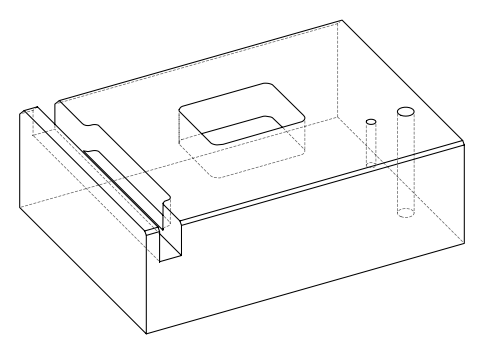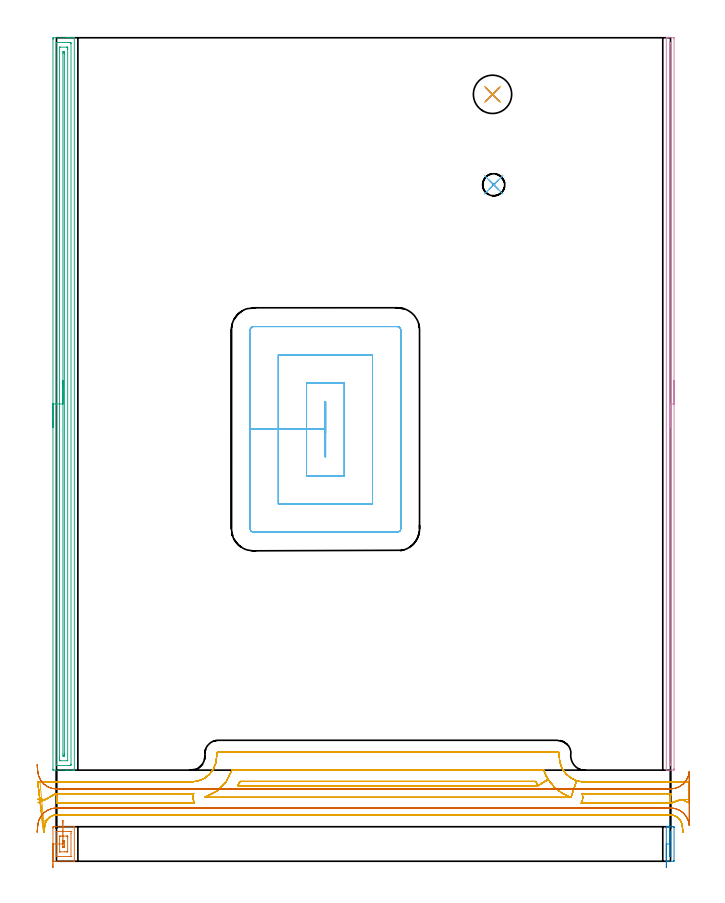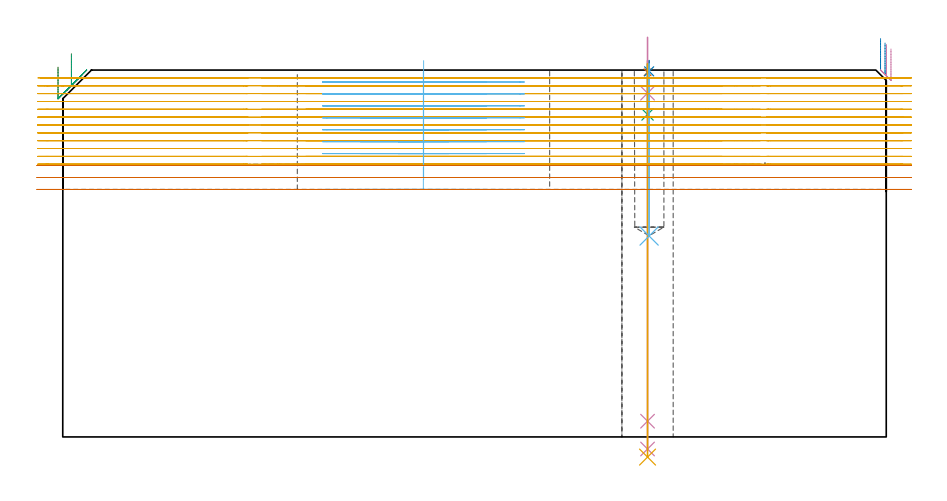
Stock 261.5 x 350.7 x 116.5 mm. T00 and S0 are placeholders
(PLAN: 13 operations, 7 tool changes, 73.5 min)
(1 SPOT_DRILL | STEP1HOLE | NXT0321_9005460120000 | 0.03 min | 3 mm3)
(2 SPOT_DRILL_1 | STEP1POCKET | NXT0321_9005460120000 | 0.03 min | 1 mm3)
(3 DRILL_BLIND_HOLE_INTO_CENTER | STEP1HOLE | UGT0301_209 | 0.07 min | 840 mm3)
(4 GUN_DRILL_THROUGH_HOLE | STEP1HOLE | UGT0307_007 | 0.63 min | 8275 mm3)
(5 DRILL_TO_ENLARGE_THROUGH_HOLE | STEP1HOLE | UGT0301_287 | 0.5 min | 15153 mm3)
(6 DRILL_BLIND_HOLE_INTO_CENTER_1 | STEP1POCKET | UGT0301_209 | 0.22 min | 3512 mm3)
(7 AREA_MILL | FG_CHAMFER_SURFACE | UGT0205_001 | 0.65 min | 839 mm3)
(8 AREA_MILL_1 | FG_CHAMFER_SURFACE_1 | UGT0205_001 | 0.38 min | 93 mm3)
(9 AREA_MILL_2 | FG_CHAMFER_SURFACE_2 | UGT0205_001 | 10.16 min | 13146 mm3)
(10 AREA_MILL_3 | FG_CHAMFER_SURFACE_3 | UGT0205_001 | 5.13 min | 1707 mm3)
(11 MILL_OPEN_POCKET | POCKET_OPEN | NXT0201_013 | Follow Part, ap 2.5, ae 75% | 36.96 min | 247210 mm3)
(12 MILL_RECTANGULAR_POCKET | POCKET_RECTANGULAR_STRAIGHT | NXT0201_012 | Follow Part, ap 4, ae 75% | 15.07 min | 311381 mm3)
(13 MILL_RECTANGULAR_SLOT | SLOT_RECTANGULAR | NXT0201_012 | Follow Part, ap 4, ae 75% | 3.65 min | 50408 mm3)
(TOOL NXT0321_9005460120000 | NC Spot Drill, 142deg, 12mm, Carbide, Uncoated | D12 PA142 FL30 Z2)
(TOOL UGT0301_209 | Twist Drill 9.4 mm | D9.4 PA118 FL78 Z2)
(TOOL UGT0307_007 | Gun Drill 10 mm | D10 PA130 FL24 Z1)
(TOOL UGT0301_287 | Twist Drill 16.3 mm | D16.3 PA118 FL125 Z2)
(TOOL UGT0205_001 | Chamfer Mill 20 x 3 x 45 deg. | D20 FL50 Z2)
(TOOL NXT0201_013 | ENDMILL 10mm | D10 FL30 Z4)
(TOOL NXT0201_012 | ENDMILL 16mm [2P460-1600-NA 1630] | D16 FL38 Z6)
(OP 1 SPOT_DRILL)
G17 G21 G94 G90
T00 M6
G54
G17 G0 G90 X185.7 Y326.6 S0 M3
G43 Z126.5 H0
G94 G81 G98 Z115.798 F250. R119.5
G80
M5
M2
(OP 2 SPOT_DRILL_1)
G17 G21 G94 G90
T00 M6
G54
G17 G0 G90 X186.2 Y288.1 S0 M3
G43 Z126.5 H0
G94 G81 G98 Z116.095 F250. R119.5
G80
M5
M2
(OP 3 DRILL_BLIND_HOLE_INTO_CENTER)
G17 G21 G94 G90
T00 M6
G54
G17 G0 G90 X185.7 Y326.6 S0 M3
G43 Z126.5 H0
G94 G81 G98 Z102.4 F250. R118.5
G80
M5
M2
(OP 4 GUN_DRILL_THROUGH_HOLE)
G17 G21 G94 G90
T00 M6
G54
G17 G0 G90 X185.7 Y326.6 M8
G43 Z126.891 H0
S716 M3
G94 G1 Z109.168 F125. M26
G4 X.084
Z5. F250.
G4 X.084
Z-3.832 F125.
G4 X.084
M5
M9
G0 Z126.891
M2
(OP 5 DRILL_TO_ENLARGE_THROUGH_HOLE)
G17 G21 G94 G90
T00 M6
G54
G17 G0 G90 X185.7 Y326.6 S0 M3
G43 Z126.5 H0
G94 G73 G98 Z-6.397 F250. Q15.362 R118.5
G80
M5
M2
(OP 6 DRILL_BLIND_HOLE_INTO_CENTER_1)
G17 G21 G94 G90
T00 M6
G54
G17 G0 G90 X186.2 Y288.1 S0 M3
G43 Z126.5 H0
G94 G81 G98 Z63.8 F250. R118.5
G80
M5
M2
(OP 7 AREA_MILL)
G17 G21 G94 G90
T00 M6
G54
G17 G0 G90 X-1.5 Y-2.65 S1061 M3
G43 Z126.5 H0
Z117.4
G94 G1 Y-2.612 Z116.528 F250.
Y-2.498 Z115.663
Y-2.309 Z114.812
Y-2.047 Z113.98
Y-1.713 Z113.174
Y-1.31 Z112.4
Y-0.842 Z111.664
Y-0.31 Z110.972
Y0.279 Z110.329
Y0.922 Z109.74
Y1.614 Z109.208
Y2.35 Z108.74
Y3.124 Z108.337
Y3.93 Z108.003
Y4.762 Z107.741
Y5.614 Z107.552
Y6.478 Z107.438
Y7.35 Z107.4
Y14.014
X-1.497 Y14.346 Z107.403
X-1.49 Y14.695 Z107.404
X-1.307 Y14.698 Z107.588
X-0.949 Y14.699 Z107.946
X-0.229 Y14.7 Z108.671
X7.493 Z116.391
X7.514 Y14.698 Z116.412
X7.594 Y14.69 Z116.492
X7.6 Y14.346 Z116.5
Y0.354
X7.594 Y0.01 Z116.492
X7.513 Y0. Z116.412
X-0.229 Z108.671
X-0.949 Z107.946
X-1.188 Z107.707
X-1.481 Y0.003 Z107.414
X-1.491 Y0.01 Z107.404
X-1.497 Y0.02 Z107.397
X-1.5 Y0.354 Z107.4
Y7.35
X-0.086 Z108.814
X-0.085 Y12.622 Z108.815
X-0.083 Y12.647 Z108.817
X-0.079 Y12.689 Z108.821
X0.829 Y12.7 Z109.729
X5.271 Z114.171
X6.06 Y12.696 Z114.96
X6.16 Y12.69 Z115.06
X6.18 Y12.597 Z115.08
X6.182 Y12.575 Z115.082
X6.186 Y11.722 Z115.086
X6.185 Y2.078 Z115.085
X6.183 Y2.053 Z115.083
X6.179 Y2.011 Z115.079
X5.271 Y2. Z114.171
X0.829 Z109.729
X0.04 Y2.004 Z108.94
X-0.06 Y2.01 Z108.84
X-0.08 Y2.103 Z108.82
X-0.082 Y2.125 Z108.818
X-0.086 Y2.978 Z108.814
Y7.35
X1.328 Z110.228
X1.329 Y10.484 Z110.229
Y10.585
X1.332 Y10.653 Z110.232
X1.335 Y10.685 Z110.235
X1.349 Y10.69 Z110.249
X1.717 Y10.698 Z110.617
X1.868 Y10.7 Z110.768
X2.756 Z111.656
X4.383 Z113.283
X4.534 Y10.699 Z113.434
X4.729 Y10.69 Z113.629
X4.765 Y10.684 Z113.665
X4.769 Y10.662 Z113.669
X4.771 Y10.634 Z113.671
Y10.466
X4.772 Y9.974 Z113.672
X4.771 Y4.217 Z113.671
Y4.115
X4.768 Y4.047 Z113.668
X4.765 Y4.015 Z113.665
X4.751 Y4.01 Z113.651
X4.383 Y4.002 Z113.283
X4.232 Y4. Z113.132
X3.344 Z112.244
X1.717 Z110.617
X1.566 Y4.001 Z110.466
X1.371 Y4.01 Z110.271
X1.334 Y4.016 Z110.234
X1.331 Y4.038 Z110.231
X1.329 Y4.066 Z110.229
X1.328 Y7.35 Z110.228
X2.743 Z111.643
Y8.09
Y8.225
X2.744 Y8.527 Z111.644
X2.747 Y8.677 Z111.647
X2.75 Y8.689 Z111.65
X2.754 Y8.693 Z111.654
X2.774 Y8.697 Z111.674
X2.808 Y8.699 Z111.708
X3.012 Z111.912
X3.277 Y8.694 Z112.177
X3.334 Y8.69 Z112.234
X3.351 Y8.686 Z112.251
X3.353 Y8.663 Z112.253
X3.355 Y8.603 Z112.255
X3.357 Y8.36 Z112.257
Y8.225
Y6.61
Y6.476
X3.356 Y6.173 Z112.256
X3.353 Y6.023 Z112.253
X3.35 Y6.011 Z112.25
X3.346 Y6.007 Z112.246
X3.326 Y6.003 Z112.226
X3.292 Y6.001 Z112.192
X3.088 Z111.988
X2.823 Y6.006 Z111.723
X2.766 Y6.01 Z111.666
X2.749 Y6.014 Z111.649
X2.747 Y6.037 Z111.647
X2.745 Y6.097 Z111.645
X2.743 Y6.34 Z111.643
Y6.476
Y7.35
Y8.222 Z111.681
Y9.086 Z111.795
Y9.938 Z111.983
Y10.77 Z112.246
Y11.576 Z112.58
Y12.35 Z112.982
Y13.086 Z113.451
Y13.778 Z113.982
Y14.421 Z114.572
Y15.01 Z115.215
Y15.542 Z115.907
Y16.01 Z116.643
Y16.413 Z117.416
Y16.747 Z118.222
Y17.009 Z119.054
Y17.198 Z119.906
Y17.312 Z120.771
Y17.35 Z121.643
G0 Z126.5
M5
M2
(OP 8 AREA_MILL_1)
G17 G21 G94 G90
T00 M6
G54
G17 G0 G90 X259.7 Y-2.65 S1061 M3
G43 Z126.5 H0
G94 G1 Y-2.612 Z125.628 F250.
Y-2.498 Z124.763
Y-2.309 Z123.912
Y-2.047 Z123.08
Y-1.713 Z122.274
Y-1.31 Z121.5
Y-0.842 Z120.764
Y-0.31 Z120.072
Y0.279 Z119.429
Y0.922 Z118.839
Y1.614 Z118.308
Y2.35 Z117.84
Y3.124 Z117.437
Y3.93 Z117.103
Y4.762 Z116.841
Y5.614 Z116.652
Y6.478 Z116.538
Y7.35 Z116.5
Y14.346
X259.706 Y14.69 Z116.492
X259.975 Y14.7 Z116.223
X260.747 Z115.452
X262.494 Z113.705
X262.66 Y14.698 Z113.539
X262.993 Y14.693 Z113.207
X262.998 Y14.515 Z113.202
X263. Y14.346 Z113.2
Y0.354
X262.998 Y0.185 Z113.202
X262.993 Y0.007 Z113.207
X262.66 Y0. Z113.539
X259.975 Y0.001 Z116.224
X259.706 Y0.01 Z116.492
X259.7 Y0.354 Z116.5
Y7.35
X261.114 Z115.086
Y12.396
X261.115 Y12.597 Z115.085
X261.116 Y12.656 Z115.084
X261.118 Y12.684 Z115.082
X261.12 Y12.69 Z115.08
X261.145 Y12.694 Z115.055
X261.247 Y12.699 Z114.953
X261.299 Y12.7 Z114.901
X261.35 Z114.85
X261.453 Y12.698 Z114.747
X261.521 Y12.695 Z114.679
X261.572 Y12.69 Z114.628
X261.579 Y12.673 Z114.621
X261.582 Y12.597 Z114.618
X261.584 Y12.396 Z114.616
X261.586 Y11.924 Z114.614
Y2.103
X261.585 Y2.044 Z114.615
X261.582 Y2.016 Z114.618
X261.58 Y2.01 Z114.62
X261.555 Y2.006 Z114.645
X261.453 Y2.001 Z114.747
X261.401 Y2. Z114.799
X261.35 Z114.85
X261.247 Y2.002 Z114.953
X261.179 Y2.005 Z115.021
X261.128 Y2.01 Z115.072
X261.121 Y2.027 Z115.079
X261.119 Y2.103 Z115.081
X261.115 Y2.575 Z115.085
X261.114 Y2.776 Z115.086
Y7.35
Y8.222 Z115.124
Y9.087 Z115.238
Y9.938 Z115.426
Y10.77 Z115.689
Y11.576 Z116.023
Y12.35 Z116.426
Y13.086 Z116.894
Y13.778 Z117.425
Y14.421 Z118.015
Y15.01 Z118.658
Y15.542 Z119.35
Y16.01 Z120.086
Y16.413 Z120.86
Y16.747 Z121.666
Y17.009 Z122.498
Y17.198 Z123.349
Y17.312 Z124.214
Y17.35 Z125.086
G0 Z126.5
M5
M2
(OP 9 AREA_MILL_2)
G17 G21 G94 G90
T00 M6
G54
G17 G0 G90 X-1.5 Y184.75 S1061 M3
G43 Z126.5 H0
Z117.4
G94 G1 Y184.788 Z116.528 F250.
Y184.902 Z115.664
Y185.091 Z114.812
Y185.353 Z113.98
Y185.687 Z113.174
Y186.09 Z112.4
Y186.559 Z111.664
Y187.09 Z110.972
Y187.679 Z110.329
Y188.322 Z109.74
Y189.014 Z109.208
Y189.75 Z108.74
Y190.524 Z108.337
Y191.33 Z108.003
Y192.162 Z107.741
Y193.014 Z107.552
Y193.878 Z107.438
Y194.75 Z107.4
Y350.09
X-1.497 Y350.432 Z107.402
X-1.492 Y350.69 Z107.406
X-1.23 Y350.7 Z107.667
X4.383 Z113.277
X4.946 Z113.843
X5.271 Z114.168
X5.835 Z114.731
X6.16 Z115.055
X6.81 Z115.71
X7.197 Z116.096
X7.562 Y350.694 Z116.454
X7.597 Y350.69 Z116.488
X7.6 Y350.536 Z116.5
Y38.963
X7.597 Y38.81 Z116.488
X7.562 Y38.806 Z116.454
X7.197 Y38.8 Z116.096
X6.81 Z115.71
X6.16 Z115.055
X4.946 Z113.843
X4.383 Z113.277
X-1.231 Z107.666
X-1.492 Y38.81 Z107.406
X-1.499 Y39.07 Z107.399
Y39.092
X-1.5 Y194.75 Z107.4
X-0.086 Z108.814
X-0.085 Y348.305 Z108.815
Y348.329
X-0.06 Y348.69 Z108.84
X0.436 Y348.699 Z109.336
X5.271 Y348.7 Z114.171
X5.768 Y348.699 Z114.668
X6.16 Y348.69 Z115.06
X6.184 Y348.305 Z115.084
X6.185 Y348.279 Z115.085
Y41.195
Y41.171
X6.16 Y40.81 Z115.06
X5.664 Y40.801 Z114.564
X0.829 Y40.8 Z109.729
X0.332 Y40.801 Z109.232
X-0.06 Y40.81 Z108.84
X-0.084 Y41.195 Z108.816
X-0.085 Y41.221 Z108.815
X-0.086 Y194.75 Z108.814
X1.328 Z110.228
X1.329 Y346.519 Z110.229
Y346.617
X1.332 Y346.665 Z110.232
X1.335 Y346.682 Z110.235
X1.358 Y346.69 Z110.258
X1.538 Y346.699 Z110.438
X4.383 Y346.7 Z113.283
X4.563 Y346.698 Z113.463
X4.683 Y346.694 Z113.583
X4.765 Y346.687 Z113.665
X4.767 Y346.649 Z113.667
X4.77 Y346.519 Z113.67
X4.771 Y346.129 Z113.671
X4.772 Y345.626 Z113.672
X4.771 Y42.981 Z113.671
Y42.883
X4.768 Y42.835 Z113.668
X4.765 Y42.818 Z113.665
X4.742 Y42.81 Z113.642
X4.561 Y42.801 Z113.461
X1.717 Y42.8 Z110.617
X1.537 Y42.802 Z110.437
X1.417 Y42.806 Z110.317
X1.335 Y42.813 Z110.235
X1.332 Y42.851 Z110.232
X1.33 Y42.981 Z110.23
X1.329 Y43.371 Z110.229
X1.328 Y43.874 Z110.228
Y194.75
X2.743 Z111.643
Y343.979
X2.747 Y344.591 Z111.647
X2.75 Y344.689 Z111.65
X2.845 Y344.692 Z111.745
X3.05 Y344.695 Z111.95
X3.255 Y344.692 Z112.155
X3.35 Y344.689 Z112.25
X3.357 Y343.841 Z112.257
Y45.659
X3.355 Y45.042 Z112.255
X3.354 Y44.907 Z112.254
X3.35 Y44.811 Z112.25
X3.255 Y44.808 Z112.155
X3.05 Y44.805 Z111.95
X2.845 Y44.808 Z111.745
X2.75 Y44.811 Z111.65
X2.743 Y45.659 Z111.643
Y194.75
Y195.622 Z111.681
Y196.487 Z111.795
Y197.338 Z111.983
Y198.17 Z112.246
Y198.976 Z112.58
Y199.75 Z112.982
Y200.486 Z113.451
Y201.178 Z113.982
Y201.821 Z114.572
Y202.41 Z115.215
Y202.942 Z115.907
Y203.41 Z116.643
Y203.813 Z117.416
Y204.147 Z118.222
Y204.409 Z119.054
Y204.598 Z119.906
Y204.712 Z120.771
Y204.75 Z121.643
G0 Z126.5
M5
M2
(OP 10 AREA_MILL_3)
G17 G21 G94 G90
T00 M6
G54
G17 G0 G90 X263. Y204.75 S1061 M3
G43 Z126.5 H0
Z123.2
G94 G1 Y204.712 Z122.328 F250.
Y204.598 Z121.463
Y204.409 Z120.612
Y204.147 Z119.78
Y203.813 Z118.974
Y203.41 Z118.2
Y202.941 Z117.464
Y202.41 Z116.772
Y201.821 Z116.129
Y201.178 Z115.54
Y200.486 Z115.008
Y199.75 Z114.54
Y198.976 Z114.137
Y198.17 Z113.803
Y197.338 Z113.541
Y196.486 Z113.352
Y195.622 Z113.238
Y194.75 Z113.2
Y39.41
X262.998 Y39.136 Z113.202
X262.992 Y38.803 Z113.206
X262.979 Y38.8 Z113.218
X260.913 Z115.281
X259.949 Z116.251
X259.823 Y38.802 Z116.369
X259.702 Y38.81 Z116.488
X259.7 Y38.963 Z116.5
Y350.537
X259.703 Y350.69 Z116.488
X259.823 Y350.698 Z116.369
X259.949 Y350.7 Z116.251
X260.274 Z115.925
X260.913 Z115.281
X262.979 Z113.218
X262.992 Y350.697 Z113.206
X263. Y350.363 Z113.2
Y194.75
X261.586 Z114.614
Y41.401
X261.585 Y41.195 Z114.615
X261.583 Y41.091 Z114.617
X261.577 Y40.81 Z114.623
X261.297 Y40.803 Z114.903
X261.16 Y40.807 Z115.04
X261.134 Y40.81 Z115.066
X261.121 Y40.82 Z115.079
X261.119 Y40.849 Z115.081
X261.116 Y40.988 Z115.084
X261.115 Y41.195 Z115.085
X261.114 Y41.677 Z115.086
X261.115 Y348.305 Z115.085
X261.117 Y348.546 Z115.083
X261.12 Y348.665 Z115.08
X261.121 Y348.688 Z115.079
X261.131 Y348.692 Z115.069
X261.157 Y348.695 Z115.043
X261.401 Y348.699 Z114.799
X261.54 Y348.693 Z114.66
X261.566 Y348.69 Z114.634
X261.579 Y348.68 Z114.621
X261.581 Y348.65 Z114.619
X261.584 Y348.512 Z114.616
X261.586 Y348.305 Z114.614
Y348.099
Y194.75
Y193.878 Z114.652
Y193.013 Z114.766
Y192.162 Z114.955
Y191.33 Z115.217
Y190.524 Z115.551
Y189.75 Z115.954
Y189.014 Z116.423
Y188.322 Z116.954
Y187.679 Z117.543
Y187.09 Z118.186
Y186.558 Z118.878
Y186.09 Z119.614
Y185.687 Z120.388
Y185.353 Z121.194
Y185.091 Z122.026
Y184.902 Z122.878
Y184.788 Z123.743
Y184.75 Z124.614
G0 Z126.5
M5
M2
(OP 11 MILL_OPEN_POCKET)
G17 G21 G94 G90
T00 M6
G54
G17 G0 G90 X-7.75 Y24.956 S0 M3
G43 Z126.5 H0
Z114.008
G94 G1 X-5. Y26.156 F250.
G2 X-4.6 Y26.323 R12.5 F500.
G1 X-0.257 Y28.8
X57.5
G3 X58.425 Y28.827 R15.7
X58.822 Y24.7 R5.
G1 X0.129
G3 X-0.257 Y28.8 R5.
G1 X-4.6 Y26.323
G2 X-5. Y26.365 R7.5
G1 X-7.974 Y26.757 F250.
G0 Z126.5
X269.5 Y26.3
Z114.008
G1 X266.5
X266.157 F500.
X261.42 Y24.7
X223.478
G3 X223.875 Y28.827 R5.
X224.8 Y28.8 R15.7
G1 X261.827
G3 X261.42 Y24.7 R5.
G1 X266.157 Y26.3
G2 X266.5 Y26.156 R12.5
G1 X269.25 Y24.956 F250.
X269.5 Y33.8
X266.5
X224.8 F500.
G2 X221.477 Y34.329 R10.7
G1 X219.148 Y27.2
G2 X209.368 Y34.851 R18.2
G1 X205.129 Y32.2
X77.171
G3 X78.188 Y34. R23.2
G1 X204.112
G3 X205.129 Y32.2 R23.2
G1 X209.368 Y34.851
G2 X207.451 Y39. R18.2
G1 X74.849
G2 X63.152 Y27.2 R18.2
G1 X219.148
X221.477 Y34.329
G2 X214.1 Y44.5 R10.7
G1 Y45.8
G3 X213.4 Y46.5 R0.7
G1 X68.9
G3 X68.2 Y45.8 R0.7
G1 Y44.5
G2 X57.5 Y33.8 R10.7
G1 X-4.018
X-7.018 F250.
X-5.41 Y16.874
X-3.019 Y18.686
G2 X0. Y19.7 R5. F500.
G1 X261.5
G2 X266.407 Y15.66 R5.
G1 X266.983 Y12.715 F250.
G0 Z126.5
X-7.75 Y24.956
Z111.517
G1 X-5. Y26.156
G2 X-4.657 Y26.3 R12.5 F500.
G1 X-0.327 Y28.8
X57.5
G3 X58.425 Y28.827 R15.7
X58.822 Y24.7 R5.
G1 X0.08
G3 X-0.327 Y28.8 R5.
G1 X-4.657 Y26.3
X-5.
X-8. Y26.308 F250.
G0 Z126.5
X269.5 Y26.3
Z111.517
G1 X266.5
X266.157 F500.
X261.42 Y24.7
X223.478
G3 X223.875 Y28.827 R5.
X224.8 Y28.8 R15.7
G1 X261.827
G3 X261.42 Y24.7 R5.
G1 X266.157 Y26.3
G2 X266.5 Y26.156 R12.5
G1 X269.25 Y24.956 F250.
X269.5 Y33.8
X266.5
X224.8 F500.
G2 X221.477 Y34.329 R10.7
G1 X219.148 Y27.2
G2 X209.368 Y34.851 R18.2
G1 X205.129 Y32.2
X77.171
G3 X78.188 Y34. R23.2
G1 X204.112
G3 X205.129 Y32.2 R23.2
G1 X209.368 Y34.851
G2 X207.451 Y39. R18.2
G1 X74.849
G2 X63.152 Y27.2 R18.2
G1 X219.148
X221.477 Y34.329
G2 X214.1 Y44.5 R10.7
G1 Y45.8
G3 X213.4 Y46.5 R0.7
G1 X68.9
G3 X68.2 Y45.8 R0.7
G1 Y44.5
G2 X57.5 Y33.8 R10.7
G1 X-4.981
X-7.981 F250.
X-5.828 Y14.88
X-4.206 Y17.404
G2 X0. Y19.7 R5. F500.
G1 X261.5
G2 X266.47 Y15.247 R5.
G1 X266.798 Y12.265 F250.
G0 Z126.5
X-7.75 Y24.956
Z109.025
G1 X-5. Y26.156
G2 X-4.657 Y26.3 R12.5 F500.
G1 X-0.327 Y28.8
X57.5
G3 X58.425 Y28.827 R15.7
X58.822 Y24.7 R5.
G1 X0.08
G3 X-0.327 Y28.8 R5.
G1 X-4.657 Y26.3
X-5.
X-8. F250.
G0 Z126.5
X269.5
Z109.025
G1 X266.5
X266.157 F500.
X261.42 Y24.7
X223.478
G3 X223.875 Y28.827 R5.
X224.8 Y28.8 R15.7
G1 X261.827
G3 X261.42 Y24.7 R5.
G1 X266.157 Y26.3
G2 X266.5 Y26.156 R12.5
G1 X269.25 Y24.956 F250.
X269.5 Y33.8
X266.5
X224.8 F500.
G2 X221.477 Y34.329 R10.7
G1 X219.148 Y27.2
G2 X209.368 Y34.851 R18.2
G1 X205.129 Y32.2
X77.171
G3 X78.188 Y34. R23.2
G1 X204.112
G3 X205.129 Y32.2 R23.2
G1 X209.368 Y34.851
G2 X207.451 Y39. R18.2
G1 X74.849
G2 X63.152 Y27.2 R18.2
G1 X219.148
X221.477 Y34.329
G2 X214.1 Y44.5 R10.7
G1 Y45.8
G3 X213.4 Y46.5 R0.7
G1 X68.9
G3 X68.2 Y45.8 R0.7
G1 Y44.5
G2 X57.5 Y33.8 R10.7
G1 X-5.
X-8. F250.
X-5.653 Y13.272
X-4.787 Y16.144
G2 X0. Y19.7 R5. F500.
G1 X261.5
G2 X266.47 Y15.247 R5.
G1 X266.798 Y12.265 F250.
G0 Z126.5
X-7.75 Y24.956
Z106.533
G1 X-5. Y26.156
G2 X-4.657 Y26.3 R12.5 F500.
G1 X-0.327 Y28.8
X57.5
G3 X58.425 Y28.827 R15.7
X58.822 Y24.7 R5.
G1 X0.08
G3 X-0.327 Y28.8 R5.
G1 X-4.657 Y26.3
X-5.
X-8. F250.
G0 Z126.5
X269.5
Z106.533
G1 X266.5
X266.157 F500.
X261.42 Y24.7
X223.478
G3 X223.875 Y28.827 R5.
X224.8 Y28.8 R15.7
G1 X261.827
G3 X261.42 Y24.7 R5.
G1 X266.157 Y26.3
G2 X266.5 Y26.156 R12.5
G1 X269.25 Y24.956 F250.
X269.5 Y33.8
X266.5
X224.8 F500.
G2 X221.477 Y34.329 R10.7
G1 X219.148 Y27.2
G2 X209.368 Y34.851 R18.2
G1 X205.129 Y32.2
X77.171
G3 X78.188 Y34. R23.2
G1 X204.112
G3 X205.129 Y32.2 R23.2
G1 X209.368 Y34.851
G2 X207.451 Y39. R18.2
G1 X74.849
G2 X63.152 Y27.2 R18.2
G1 X219.148
X221.477 Y34.329
G2 X214.1 Y44.5 R10.7
G1 Y45.8
G3 X213.4 Y46.5 R0.7
G1 X68.9
G3 X68.2 Y45.8 R0.7
G1 Y44.5
G2 X57.5 Y33.8 R10.7
G1 X-5.
X-8. F250.
X-5.298 Y12.265
X-4.97 Y15.247
G2 X0. Y19.7 R5. F500.
G1 X261.5
G2 X266.47 Y15.247 R5.
G1 X266.798 Y12.265 F250.
G0 Z126.5
X-7.75 Y24.956
Z104.042
G1 X-5. Y26.156
G2 X-4.657 Y26.3 R12.5 F500.
G1 X-0.327 Y28.8
X57.5
G3 X58.425 Y28.827 R15.7
X58.822 Y24.7 R5.
G1 X0.08
G3 X-0.327 Y28.8 R5.
G1 X-4.657 Y26.3
X-5.
X-8. F250.
G0 Z126.5
X269.5
Z104.042
G1 X266.5
X266.157 F500.
X261.42 Y24.7
X223.478
G3 X223.875 Y28.827 R5.
X224.8 Y28.8 R15.7
G1 X261.827
G3 X261.42 Y24.7 R5.
G1 X266.157 Y26.3
G2 X266.5 Y26.156 R12.5
G1 X269.25 Y24.956 F250.
X269.5 Y33.8
X266.5
X224.8 F500.
G2 X221.477 Y34.329 R10.7
G1 X219.148 Y27.2
G2 X209.368 Y34.851 R18.2
G1 X205.129 Y32.2
X77.171
G3 X78.188 Y34. R23.2
G1 X204.112
G3 X205.129 Y32.2 R23.2
G1 X209.368 Y34.851
G2 X207.451 Y39. R18.2
G1 X74.849
G2 X63.152 Y27.2 R18.2
G1 X219.148
X221.477 Y34.329
G2 X214.1 Y44.5 R10.7
G1 Y45.8
G3 X213.4 Y46.5 R0.7
G1 X68.9
G3 X68.2 Y45.8 R0.7
G1 Y44.5
G2 X57.5 Y33.8 R10.7
G1 X-5.
X-8. F250.
X-5.298 Y12.265
X-4.97 Y15.247
G2 X0. Y19.7 R5. F500.
G1 X261.5
G2 X266.47 Y15.247 R5.
G1 X266.798 Y12.265 F250.
G0 Z126.5
X-7.75 Y24.956
Z101.55
G1 X-5. Y26.156
G2 X-4.657 Y26.3 R12.5 F500.
G1 X-0.327 Y28.8
X57.5
G3 X58.425 Y28.827 R15.7
X58.822 Y24.7 R5.
G1 X0.08
G3 X-0.327 Y28.8 R5.
G1 X-4.657 Y26.3
X-5.
X-8. F250.
G0 Z126.5
X269.5
Z101.55
G1 X266.5
X266.157 F500.
X261.42 Y24.7
X223.478
G3 X223.875 Y28.827 R5.
X224.8 Y28.8 R15.7
G1 X261.827
G3 X261.42 Y24.7 R5.
G1 X266.157 Y26.3
G2 X266.5 Y26.156 R12.5
G1 X269.25 Y24.956 F250.
X269.5 Y33.8
X266.5
X224.8 F500.
G2 X221.477 Y34.329 R10.7
G1 X219.148 Y27.2
G2 X209.368 Y34.851 R18.2
G1 X205.129 Y32.2
X77.171
G3 X78.188 Y34. R23.2
G1 X204.112
G3 X205.129 Y32.2 R23.2
G1 X209.368 Y34.851
G2 X207.451 Y39. R18.2
G1 X74.849
G2 X63.152 Y27.2 R18.2
G1 X219.148
X221.477 Y34.329
G2 X214.1 Y44.5 R10.7
G1 Y45.8
G3 X213.4 Y46.5 R0.7
G1 X68.9
G3 X68.2 Y45.8 R0.7
G1 Y44.5
G2 X57.5 Y33.8 R10.7
G1 X-5.
X-8. F250.
X-5.298 Y12.265
X-4.97 Y15.247
G2 X0. Y19.7 R5. F500.
G1 X261.5
G2 X266.47 Y15.247 R5.
G1 X266.798 Y12.265 F250.
G0 Z126.5
X-7.75 Y24.956
Z99.058
G1 X-5. Y26.156
G2 X-4.657 Y26.3 R12.5 F500.
G1 X-0.327 Y28.8
X57.5
G3 X58.425 Y28.827 R15.7
X58.822 Y24.7 R5.
G1 X0.08
G3 X-0.327 Y28.8 R5.
G1 X-4.657 Y26.3
X-5.
X-8. F250.
G0 Z126.5
X269.5
Z99.058
G1 X266.5
X266.157 F500.
X261.42 Y24.7
X223.478
G3 X223.875 Y28.827 R5.
X224.8 Y28.8 R15.7
G1 X261.827
G3 X261.42 Y24.7 R5.
G1 X266.157 Y26.3
G2 X266.5 Y26.156 R12.5
G1 X269.25 Y24.956 F250.
X269.5 Y33.8
X266.5
X224.8 F500.
G2 X221.477 Y34.329 R10.7
G1 X219.148 Y27.2
G2 X209.368 Y34.851 R18.2
G1 X205.129 Y32.2
X77.171
G3 X78.188 Y34. R23.2
G1 X204.112
G3 X205.129 Y32.2 R23.2
G1 X209.368 Y34.851
G2 X207.451 Y39. R18.2
G1 X74.849
G2 X63.152 Y27.2 R18.2
G1 X219.148
X221.477 Y34.329
G2 X214.1 Y44.5 R10.7
G1 Y45.8
G3 X213.4 Y46.5 R0.7
G1 X68.9
G3 X68.2 Y45.8 R0.7
G1 Y44.5
G2 X57.5 Y33.8 R10.7
G1 X-5.
X-8. F250.
X-5.298 Y12.265
X-4.97 Y15.247
G2 X0. Y19.7 R5. F500.
G1 X261.5
G2 X266.47 Y15.247 R5.
G1 X266.798 Y12.265 F250.
G0 Z126.5
X-7.75 Y24.956
Z96.567
G1 X-5. Y26.156
G2 X-4.657 Y26.3 R12.5 F500.
G1 X-0.327 Y28.8
X57.5
G3 X58.425 Y28.827 R15.7
X58.822 Y24.7 R5.
G1 X0.08
G3 X-0.327 Y28.8 R5.
G1 X-4.657 Y26.3
X-5.
X-8. F250.
G0 Z126.5
X269.5
Z96.567
G1 X266.5
X266.157 F500.
X261.42 Y24.7
X223.478
G3 X223.875 Y28.827 R5.
X224.8 Y28.8 R15.7
G1 X261.827
G3 X261.42 Y24.7 R5.
G1 X266.157 Y26.3
G2 X266.5 Y26.156 R12.5
G1 X269.25 Y24.956 F250.
X269.5 Y33.8
X266.5
X224.8 F500.
G2 X221.477 Y34.329 R10.7
G1 X219.148 Y27.2
G2 X209.368 Y34.851 R18.2
G1 X205.129 Y32.2
X77.171
G3 X78.188 Y34. R23.2
G1 X204.112
G3 X205.129 Y32.2 R23.2
G1 X209.368 Y34.851
G2 X207.451 Y39. R18.2
G1 X74.849
G2 X63.152 Y27.2 R18.2
G1 X219.148
X221.477 Y34.329
G2 X214.1 Y44.5 R10.7
G1 Y45.8
G3 X213.4 Y46.5 R0.7
G1 X68.9
G3 X68.2 Y45.8 R0.7
G1 Y44.5
G2 X57.5 Y33.8 R10.7
G1 X-5.
X-8. F250.
X-5.298 Y12.265
X-4.97 Y15.247
G2 X0. Y19.7 R5. F500.
G1 X261.5
G2 X266.47 Y15.247 R5.
G1 X266.798 Y12.265 F250.
G0 Z126.5
X-7.75 Y24.956
Z94.075
G1 X-5. Y26.156
G2 X-4.657 Y26.3 R12.5 F500.
G1 X-0.327 Y28.8
X57.5
G3 X58.425 Y28.827 R15.7
X58.822 Y24.7 R5.
G1 X0.08
G3 X-0.327 Y28.8 R5.
G1 X-4.657 Y26.3
X-5.
X-8. F250.
G0 Z126.5
X269.5
Z94.075
G1 X266.5
X266.157 F500.
X261.42 Y24.7
X223.478
G3 X223.875 Y28.827 R5.
X224.8 Y28.8 R15.7
G1 X261.827
G3 X261.42 Y24.7 R5.
G1 X266.157 Y26.3
G2 X266.5 Y26.156 R12.5
G1 X269.25 Y24.956 F250.
X269.5 Y33.8
X266.5
X224.8 F500.
G2 X221.477 Y34.329 R10.7
G1 X219.148 Y27.2
G2 X209.368 Y34.851 R18.2
G1 X205.129 Y32.2
X77.171
G3 X78.188 Y34. R23.2
G1 X204.112
G3 X205.129 Y32.2 R23.2
G1 X209.368 Y34.851
G2 X207.451 Y39. R18.2
G1 X74.849
G2 X63.152 Y27.2 R18.2
G1 X219.148
X221.477 Y34.329
G2 X214.1 Y44.5 R10.7
G1 Y45.8
G3 X213.4 Y46.5 R0.7
G1 X68.9
G3 X68.2 Y45.8 R0.7
G1 Y44.5
G2 X57.5 Y33.8 R10.7
G1 X-5.
X-8. F250.
X-5.298 Y12.265
X-4.97 Y15.247
G2 X0. Y19.7 R5. F500.
G1 X261.5
G2 X266.47 Y15.247 R5.
G1 X266.798 Y12.265 F250.
G0 Z126.5
X-7.75 Y24.956
Z91.583
G1 X-5. Y26.156
G2 X-4.657 Y26.3 R12.5 F500.
G1 X-0.327 Y28.8
X57.5
G3 X58.425 Y28.827 R15.7
X58.822 Y24.7 R5.
G1 X0.08
G3 X-0.327 Y28.8 R5.
G1 X-4.657 Y26.3
X-5.
X-8. F250.
G0 Z126.5
X269.5
Z91.583
G1 X266.5
X266.157 F500.
X261.42 Y24.7
X223.478
G3 X223.875 Y28.827 R5.
X224.8 Y28.8 R15.7
G1 X261.827
G3 X261.42 Y24.7 R5.
G1 X266.157 Y26.3
G2 X266.5 Y26.156 R12.5
G1 X269.25 Y24.956 F250.
X269.5 Y33.8
X266.5
X224.8 F500.
G2 X221.477 Y34.329 R10.7
G1 X219.148 Y27.2
G2 X209.368 Y34.851 R18.2
G1 X205.129 Y32.2
X77.171
G3 X78.188 Y34. R23.2
G1 X204.112
G3 X205.129 Y32.2 R23.2
G1 X209.368 Y34.851
G2 X207.451 Y39. R18.2
G1 X74.849
G2 X63.152 Y27.2 R18.2
G1 X219.148
X221.477 Y34.329
G2 X214.1 Y44.5 R10.7
G1 Y45.8
G3 X213.4 Y46.5 R0.7
G1 X68.9
G3 X68.2 Y45.8 R0.7
G1 Y44.5
G2 X57.5 Y33.8 R10.7
G1 X-5.
X-8. F250.
X-5.298 Y12.265
X-4.97 Y15.247
G2 X0. Y19.7 R5. F500.
G1 X261.5
G2 X266.47 Y15.247 R5.
G1 X266.798 Y12.265 F250.
G0 Z126.5
X-7.75 Y24.956
Z89.092
G1 X-5. Y26.156
G2 X-4.657 Y26.3 R12.5 F500.
G1 X-0.327 Y28.8
X57.5
G3 X58.425 Y28.827 R15.7
X58.822 Y24.7 R5.
G1 X0.08
G3 X-0.327 Y28.8 R5.
G1 X-4.657 Y26.3
X-5.
X-8. F250.
G0 Z126.5
X269.5
Z89.092
G1 X266.5
X266.157 F500.
X261.42 Y24.7
X223.478
G3 X223.875 Y28.827 R5.
X224.8 Y28.8 R15.7
G1 X261.827
G3 X261.42 Y24.7 R5.
G1 X266.157 Y26.3
G2 X266.5 Y26.156 R12.5
G1 X269.25 Y24.956 F250.
X269.5 Y33.8
X266.5
X224.8 F500.
G2 X221.477 Y34.329 R10.7
G1 X219.148 Y27.2
G2 X209.368 Y34.851 R18.2
G1 X205.129 Y32.2
X77.171
G3 X78.188 Y34. R23.2
G1 X204.112
G3 X205.129 Y32.2 R23.2
G1 X209.368 Y34.851
G2 X207.451 Y39. R18.2
G1 X74.849
G2 X63.152 Y27.2 R18.2
G1 X219.148
X221.477 Y34.329
G2 X214.1 Y44.5 R10.7
G1 Y45.8
G3 X213.4 Y46.5 R0.7
G1 X68.9
G3 X68.2 Y45.8 R0.7
G1 Y44.5
G2 X57.5 Y33.8 R10.7
G1 X-5.
X-8. F250.
X-5.298 Y12.265
X-4.97 Y15.247
G2 X0. Y19.7 R5. F500.
G1 X261.5
G2 X266.47 Y15.247 R5.
G1 X266.798 Y12.265 F250.
G0 Z126.5
X-7.75 Y24.956
Z86.6
G1 X-5. Y26.156
G2 X-4.657 Y26.3 R12.5 F500.
G1 X-0.327 Y28.8
X57.5
G3 X58.425 Y28.827 R15.7
X58.822 Y24.7 R5.
G1 X0.08
G3 X-0.327 Y28.8 R5.
G1 X-4.657 Y26.3
X-5.
X-8. F250.
G0 Z126.5
X269.5
Z86.6
G1 X266.5
X266.157 F500.
X261.42 Y24.7
X223.478
G3 X223.875 Y28.827 R5.
X224.8 Y28.8 R15.7
G1 X261.827
G3 X261.42 Y24.7 R5.
G1 X266.157 Y26.3
G2 X266.5 Y26.156 R12.5
G1 X269.25 Y24.956 F250.
X269.5 Y33.8
X266.5
X224.8 F500.
G2 X221.477 Y34.329 R10.7
G1 X219.148 Y27.2
G2 X209.368 Y34.851 R18.2
G1 X205.129 Y32.2
X77.171
G3 X78.188 Y34. R23.2
G1 X204.112
G3 X205.129 Y32.2 R23.2
G1 X209.368 Y34.851
G2 X207.451 Y39. R18.2
G1 X74.849
G2 X63.152 Y27.2 R18.2
G1 X219.148
X221.477 Y34.329
G2 X214.1 Y44.5 R10.7
G1 Y45.8
G3 X213.4 Y46.5 R0.7
G1 X68.9
G3 X68.2 Y45.8 R0.7
G1 Y44.5
G2 X57.5 Y33.8 R10.7
G1 X-5.
X-8. F250.
X-5.298 Y12.265
X-4.97 Y15.247
G2 X0. Y19.7 R5. F500.
G1 X261.5
G2 X266.47 Y15.247 R5.
G1 X266.798 Y12.265 F250.
G0 Z126.5
M5
M2
(OP 12 MILL_RECTANGULAR_POCKET)
G17 G21 G94 G90
T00 M6
G54
G17 G0 G90 X114.6 Y182.209 S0 M3
G43 Z126.5 H1
Z119.5
G94 G1 Y195.7 Z115.885 F250.
X114.5 Z115.858
Y183.95 Z112.71
Y172.2 F500.
X114.6
Y195.7
X114.5
Y183.95
X106.5
Y164.2
X122.6
Y203.7
X106.5
Y183.95
X94.5
Y152.2
X134.6
Y215.7
X94.5
Y183.95
X82.5
Y141.6
G3 X83.9 Y140.2 R1.4
G1 X145.2
G3 X146.6 Y141.6 R1.4
G1 Y226.3
G3 X145.2 Y227.7 R1.4
G1 X83.9
G3 X82.5 Y226.3 R1.4
G1 Y183.95
Y182.95
G0 X114.6 Y182.209 Z115.71
G1 Y195.7 Z112.095 F250.
X114.5 Z112.068
Y183.95 Z108.92
Y172.2 F500.
X114.6
Y195.7
X114.5
Y183.95
X106.5
Y164.2
X122.6
Y203.7
X106.5
Y183.95
X94.5
Y152.2
X134.6
Y215.7
X94.5
Y183.95
X82.5
Y141.6
G3 X83.9 Y140.2 R1.4
G1 X145.2
G3 X146.6 Y141.6 R1.4
G1 Y226.3
G3 X145.2 Y227.7 R1.4
G1 X83.9
G3 X82.5 Y226.3 R1.4
G1 Y183.95
Y182.95
G0 X114.6 Y182.209 Z111.92
G1 Y195.7 Z108.305 F250.
X114.5 Z108.278
Y183.95 Z105.13
Y172.2 F500.
X114.6
Y195.7
X114.5
Y183.95
X106.5
Y164.2
X122.6
Y203.7
X106.5
Y183.95
X94.5
Y152.2
X134.6
Y215.7
X94.5
Y183.95
X82.5
Y141.6
G3 X83.9 Y140.2 R1.4
G1 X145.2
G3 X146.6 Y141.6 R1.4
G1 Y226.3
G3 X145.2 Y227.7 R1.4
G1 X83.9
G3 X82.5 Y226.3 R1.4
G1 Y183.95
Y182.95
G0 X114.6 Y182.209 Z108.13
G1 Y195.7 Z104.515 F250.
X114.5 Z104.488
Y183.95 Z101.34
Y172.2 F500.
X114.6
Y195.7
X114.5
Y183.95
X106.5
Y164.2
X122.6
Y203.7
X106.5
Y183.95
X94.5
Y152.2
X134.6
Y215.7
X94.5
Y183.95
X82.5
Y141.6
G3 X83.9 Y140.2 R1.4
G1 X145.2
G3 X146.6 Y141.6 R1.4
G1 Y226.3
G3 X145.2 Y227.7 R1.4
G1 X83.9
G3 X82.5 Y226.3 R1.4
G1 Y183.95
Y182.95
G0 X114.6 Y182.209 Z104.34
G1 Y195.7 Z100.725 F250.
X114.5 Z100.698
Y183.95 Z97.55
Y172.2 F500.
X114.6
Y195.7
X114.5
Y183.95
X106.5
Y164.2
X122.6
Y203.7
X106.5
Y183.95
X94.5
Y152.2
X134.6
Y215.7
X94.5
Y183.95
X82.5
Y141.6
G3 X83.9 Y140.2 R1.4
G1 X145.2
G3 X146.6 Y141.6 R1.4
G1 Y226.3
G3 X145.2 Y227.7 R1.4
G1 X83.9
G3 X82.5 Y226.3 R1.4
G1 Y183.95
Y182.95
G0 X114.6 Y182.209 Z100.55
G1 Y195.7 Z96.935 F250.
X114.5 Z96.908
Y183.95 Z93.76
Y172.2 F500.
X114.6
Y195.7
X114.5
Y183.95
X106.5
Y164.2
X122.6
Y203.7
X106.5
Y183.95
X94.5
Y152.2
X134.6
Y215.7
X94.5
Y183.95
X82.5
Y141.6
G3 X83.9 Y140.2 R1.4
G1 X145.2
G3 X146.6 Y141.6 R1.4
G1 Y226.3
G3 X145.2 Y227.7 R1.4
G1 X83.9
G3 X82.5 Y226.3 R1.4
G1 Y183.95
Y182.95
G0 X114.6 Y182.209 Z96.76
G1 Y195.7 Z93.145 F250.
X114.5 Z93.118
Y183.95 Z89.97
Y172.2 F500.
X114.6
Y195.7
X114.5
Y183.95
X106.5
Y164.2
X122.6
Y203.7
X106.5
Y183.95
X94.5
Y152.2
X134.6
Y215.7
X94.5
Y183.95
X82.5
Y141.6
G3 X83.9 Y140.2 R1.4
G1 X145.2
G3 X146.6 Y141.6 R1.4
G1 Y226.3
G3 X145.2 Y227.7 R1.4
G1 X83.9
G3 X82.5 Y226.3 R1.4
G1 Y183.95
Y182.95
G0 X114.6 Y182.209 Z92.97
G1 Y195.7 Z89.355 F250.
X114.5 Z89.328
Y183.95 Z86.18
Y172.2 F500.
X114.6
Y195.7
X114.5
Y183.95
X106.5
Y164.2
X122.6
Y203.7
X106.5
Y183.95
X94.5
Y152.2
X134.6
Y215.7
X94.5
Y183.95
X82.5
Y141.6
G3 X83.9 Y140.2 R1.4
G1 X145.2
G3 X146.6 Y141.6 R1.4
G1 Y226.3
G3 X145.2 Y227.7 R1.4
G1 X83.9
G3 X82.5 Y226.3 R1.4
G1 Y183.95
Y182.95
G0 X114.6 Y182.209 Z89.18
G1 Y195.7 Z85.565 F250.
X114.5 Z85.538
Y183.95 Z82.39
Y172.2 F500.
X114.6
Y195.7
X114.5
Y183.95
X106.5
Y164.2
X122.6
Y203.7
X106.5
Y183.95
X94.5
Y152.2
X134.6
Y215.7
X94.5
Y183.95
X82.5
Y141.6
G3 X83.9 Y140.2 R1.4
G1 X145.2
G3 X146.6 Y141.6 R1.4
G1 Y226.3
G3 X145.2 Y227.7 R1.4
G1 X83.9
G3 X82.5 Y226.3 R1.4
G1 Y183.95
Y182.95
G0 X114.6 Y182.209 Z85.39
G1 Y195.7 Z81.775 F250.
X114.5 Z81.748
Y183.95 Z78.6
Y172.2 F500.
X114.6
Y195.7
X114.5
Y183.95
X106.5
Y164.2
X122.6
Y203.7
X106.5
Y183.95
X94.5
Y152.2
X134.6
Y215.7
X94.5
Y183.95
X82.5
Y141.6
G3 X83.9 Y140.2 R1.4
G1 X145.2
G3 X146.6 Y141.6 R1.4
G1 Y226.3
G3 X145.2 Y227.7 R1.4
G1 X83.9
G3 X82.5 Y226.3 R1.4
G1 Y183.95
Y182.95
G0 Z126.5
M5
M2
(OP 13 MILL_RECTANGULAR_SLOT)
G17 G21 G94 G90
T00 M6
G54
G17 G0 G90 X-8.23 Y12.403 S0 M3
G43 Z126.5 H1
Z86.18
G94 G1 X-7.97 Y15.392 F250.
G2 X0. Y22.7 R8. F500.
G1 X261.5
G2 X269.47 Y15.392 R8.
G1 X269.5
Y38.108
X269.47
G2 X261.5 Y30.8 R8.
G1 X0.
G2 X-7.97 Y38.108 R8.
G1 X-8.23 Y41.097 F250.
G0 Y12.403 Z82.39
G1 X-7.97 Y15.392
G2 X0. Y22.7 R8. F500.
G1 X261.5
G2 X269.47 Y15.392 R8.
G1 X269.5
Y38.108
X269.47
G2 X261.5 Y30.8 R8.
G1 X0.
G2 X-7.97 Y38.108 R8.
G1 X-8.23 Y41.097 F250.
G0 Y12.403 Z78.6
G1 X-7.97 Y15.392
G2 X0. Y22.7 R8. F500.
G1 X261.5
G2 X269.47 Y15.392 R8.
G1 X269.5
Y38.108
X269.47
G2 X261.5 Y30.8 R8.
G1 X0.
G2 X-7.97 Y38.108 R8.
G1 X-8.23 Y41.097 F250.
G0 Z126.5
M5
M2
